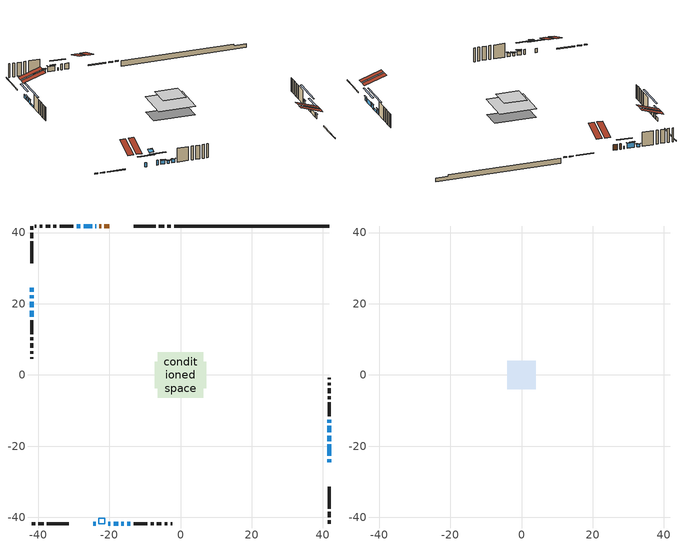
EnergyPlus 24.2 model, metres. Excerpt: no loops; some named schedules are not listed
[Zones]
conditioned space
 floor adiabatic (AdiabaticFloorConstruction): -6.42,-6.42 -6.42,6.42 6.42,6.42 6.42,-6.42 z3.2
 floor foundation (Slab1 construction): -7.22,-3.68 -7.22,3.68 7.22,3.68 7.22,-3.68 z-1.07
 wall outside (RimJoist1 construction): -2.68,41.84 -3.68,41.84 / -41.84,-41.84 -40.83,-41.84 / -41.84,41.84 -41.84,40.83 / 41.84,-41.84 41.84,-40.83 z0.76:1.06
 wall outside (RimJoist2 construction): -4.61,41.84 -6.07,41.84 / -39.9,-41.84 -38.44,-41.84 / -41.84,39.9 -41.84,38.44 / 41.84,-39.9 41.84,-38.44 z0.76:1.06
 wall outside (RimJoist3 construction): -7,41.84 -13.19,41.84 / -37.52,-41.84 -31.33,-41.84 / -41.84,37.52 -41.84,31.33 / 41.84,-37.52 41.84,-31.33 z0.76:1.06
 wall outside (AdiabaticWallConstruction 1): -20.04,41.84 -21.37,41.84 / -22.29,41.84 -22.75,41.84 z0.76:2.79
 wall outside (AdiabaticWallConstruction): -24.48,-41.84 -23.84,-41.84 z0.76:2.18; 41.84,-24.48 41.84,-23.61 / -41.84,24.48 -41.84,23.31 z0.76:2.03; 41.84,-22.69 41.84,-19.51 / 41.84,-18.58 41.84,-17.01 / -41.84,20.59 -41.84,19.01 / -18.8,-41.84 -17.53,-41.84 z0.76:2.16; -41.84,22.38 -41.84,21.51 / 41.84,-13.37 41.84,-12.51 z0.76:2.29; -20.32,-41.84 -19.73,-41.84 z0.76:2.41; 41.84,-16.08 41.84,-14.3 / -41.84,18.09 -41.84,16.3 z0.76:1.4; -23.68,41.84 -23.88,41.84 z0.76:1.7; -16.61,-41.84 -15.92,-41.84 z0.76:1.65; -14.99,-41.84 -14.07,-41.84 z0.76:1.96; -24.81,41.84 -27.23,41.84 z0.76:2.56; -28.15,41.84 -29.17,41.84 z0.76:1.68
 wall outside (Wall1 construction): -30.1,41.84 -33.98,41.84 / -13.15,-41.84 -9.27,-41.84 / -41.84,15.38 -41.84,11.5 / 41.84,-11.58 41.84,-7.7 z0.76:5.64
 wall outside (Wall2 construction): -34.9,41.84 -35.67,41.84 / -8.34,-41.84 -7.58,-41.84 / -41.84,10.57 -41.84,9.81 / 41.84,-6.77 41.84,-6.01 z0.76:5.64
 wall outside (Wall3 construction): -36.6,41.84 -37.89,41.84 / -6.65,-41.84 -5.35,-41.84 / -41.84,8.88 -41.84,7.58 / 41.84,-5.08 41.84,-3.79 z0.76:5.64
 wall outside (Wall4 construction): -38.82,41.84 -39.53,41.84 / -4.42,-41.84 -3.71,-41.84 / -41.84,6.65 -41.84,5.95 / 41.84,-2.86 41.84,-2.15 z0.76:5.64
 wall outside (Wall5 construction): -40.46,41.84 -40.91,41.84 / -2.79,-41.84 -2.33,-41.84 / -41.84,5.02 -41.84,4.57 / 41.84,-1.22 41.84,-0.77 z0.76:5.64
 wall foundation (FoundationWall1 construction): -1.75,41.84,-1.07 -1.75,41.84,0.76 37.48,41.84,0.76 37.48,41.84,0.24 41.84,41.84,0.24 41.84,41.84,-1.07
 window (WindowConstruction 12): -24.48,-41.84 -23.84,-41.84 z0.76:2.18
 window (WindowConstruction 6): 41.84,-24.48 41.84,-23.62 z0.76:2.03
 window (WindowConstruction 7): 41.84,-22.69 41.84,-19.51 z0.76:2.16
 window (WindowConstruction 8): -41.84,24.48 -41.84,23.31 z0.76:2.03
 window (WindowConstruction 9): -41.84,22.38 -41.84,21.52 z0.76:2.28
 window (WindowConstruction 10): 41.84,-18.58 41.84,-17.01 z0.76:2.16
 window (WindowConstruction 11): -41.84,20.59 -41.84,19.01 z0.76:2.16
 window (WindowConstruction 13): -20.32,-41.84 -19.73,-41.84 z0.76:2.41
 window (WindowConstruction 15): 41.84,-16.08 41.84,-14.3 z0.76:1.39
 window (WindowConstruction 16): -41.84,18.08 -41.84,16.31 z0.76:1.39
 window (WindowConstruction 14): -23.68,41.84 -23.88,41.84 z0.76:1.7
 window (WindowConstruction): -18.8,-41.84 -17.53,-41.84 z0.76:2.16
 window (WindowConstruction 1): -16.6,-41.84 -15.92,-41.84 z0.76:1.65
 window (WindowConstruction 2): -14.99,-41.84 -14.07,-41.84 z0.76:1.95
 window (WindowConstruction 3): -24.81,41.84 -27.23,41.84 z0.76:2.56
 window (WindowConstruction 4): -28.15,41.84 -29.17,41.84 z0.76:1.67
 window (WindowConstruction 5): 41.84,-13.37 41.84,-12.51 z0.76:2.28
 door (Door): -20.04,41.84 -21.36,41.84 z0.76:2.79
 door (Door 1): -22.29,41.84 -22.75,41.84 z0.76:2.79
 ceiling adiabatic (AdiabaticFloorConstruction): 6.42,-6.42 6.42,6.42 -6.42,6.42 -6.42,-6.42 z3.2
 roof outside (Roof2 construction): -19.11,41.84,5.64 -19.11,34.12,8.21 -17.07,34.12,8.21 -17.07,41.84,5.64; -25.41,-41.84,5.64 -25.41,-34.12,8.21 -27.44,-34.12,8.21 -27.44,-41.84,5.64; -41.84,25.41,5.64 -34.12,25.41,8.21 -34.12,27.44,8.21 -41.84,27.44,5.64; 41.84,-25.41,5.64 34.12,-25.41,8.21 34.12,-27.44,8.21 41.84,-27.44,5.64
 roof outside (AdiabaticRoofConstruction): -21.25,-41.84,5.64 -21.25,-40.26,6.16 -22.92,-40.26,6.16 -22.92,-41.84,5.64
 skylight (SkylightConstruction): -21.25,-41.84,5.64 -21.25,-40.26,6.16 -22.92,-40.26,6.16 -22.92,-41.84,5.64
attic - vented
 floor to conditioned space (Floor1 construction Reversed): -3.96,-3.96 -3.96,3.96 3.96,3.96 3.96,-3.96 z5.64
 roof outside (Roof1 construction): -16.15,41.84,5.64 -16.15,34.13,8.21 -14.11,34.13,8.21 -14.11,41.84,5.64; -28.37,-41.84,5.64 -28.37,-34.13,8.21 -30.4,-34.13,8.21 -30.4,-41.84,5.64; -41.84,28.37,5.64 -34.13,28.37,8.21 -34.13,30.4,8.21 -41.84,30.4,5.64; 41.84,-28.37,5.64 34.13,-28.37,8.21 34.13,-30.4,8.21 41.84,-30.4,5.64
shading: -21.2,-41.84 -27.12,-41.84 -27.12,-42.25 -21.2,-42.25 z4.82; 41.84,-23.32 41.84,-24.78 42.14,-24.78 42.14,-23.32 z2.33; 41.84,-16.87 41.84,-25.33 42.25,-25.33 42.25,-16.87 z4.8; -41.84,20.67 -41.84,27.12 -42.25,27.12 -42.25,20.67 z4.67; -41.84,21.22 -41.84,22.68 -42.45,22.68 -42.45,21.22 z2.58; 41.84,-16.71 41.84,-18.88 42.14,-18.88 42.14,-16.71 z2.45; -41.84,18.71 -41.84,20.89 -42.14,20.89 -42.14,18.71 z2.45; -17.09,-41.84 -22.96,-41.84 -22.96,-42.25 -17.09,-42.25 z5.05; 41.84,-9.22 41.84,-21.16 42.25,-21.16 42.25,-9.22 z6.47; -41.84,11.22 -41.84,23.17 -42.25,23.17 -42.25,11.22 z6.47; -26.52,41.84 -21.04,41.84 -21.04,42.25 -26.52,42.25 z4.34; -17.23,-41.84 -19.1,-41.84 -19.1,-42.45 -17.23,-42.45 z2.45; -15.62,-41.84 -16.9,-41.84 -16.9,-42.14 -15.62,-42.14 z1.95; -13.78,-41.84 -15.29,-41.84 -15.29,-42.14 -13.78,-42.14 z2.25; -27.52,41.84 -24.51,41.84 -24.51,42.14 -27.52,42.14 z2.86; -29.47,41.84 -27.86,41.84 -27.86,42.14 -29.47,42.14 z1.97; 41.84,-12.21 41.84,-13.67 42.14,-13.67 42.14,-12.21 z2.58
[Building]
Building 1: Terrain=Suburbs
[Site:Location]
Erieau AUT_ON: Latitude {deg}=42.25; Longitude {deg}=-81.9; Time Zone {hr}=-5; Elevation {m}=178; Keep Site Location Information=Yes
[Site:GroundTemperature:Shallow]
5.2292, 3.30147, 3.1471, 4.0619, 7.73432, 11.3896, 14.5586, 16.5661, 16.7366, 15.1039, 12.0157, 8.47254
[Site:WaterMainsTemperature]
Calculation Method=Schedule; Temperature Schedule=mains temperature schedule
[Material] Roughness=Rough; Thermal Absorptance=0.9
Name | Thickness {m} | Conductivity {W/m-K} | Density {kg/m3} | Specific Heat {J/kg-K} | Solar Absorptance | Visible Absorptance
asphalt or fiberglass shingles | 0.00635 | 0.162714 | 1121.4 | 1465.45 | 0.4 | 0.4
asphalt or fiberglass shingles 1 | 0.00635 | 0.162714 | 1121.4 | 1465.45 | 0.7 | 0.7
ceiling loosefill ins | 0.169333 | 0.0480833 | 16.02 | 1046.75 | 0.7 | 0.7
ceiling stud and cavity | 0.1397 | 0.169886 | 65.682 | 1177.47 | 0.7 | 0.7
concrete 4.0 in. | 0.1016 | 1.803125 | 2242.8 | 837.4 | 0.7 | 0.7
concrete 8.0 in. | 0.2032 | 1.803125 | 2242.8 | 837.4 | 0.7 | 0.7
door material | 0.04445 | 0.188738 | 512.64 | 1214.23 | 0.7 | 0.7
door material 1 | 0.04445 | 0.053851 | 512.64 | 1214.23 | 0.7 | 0.7
exterior vertical ins | 0.00220054 | 0.029427 | 32.04 | 1214.23 | 0.7 | 0.7
floor covering | 0.0127 | 0.0433444 | 54.468 | 1339.84 | 0.6 | 0.6
floor rigid ins; roof rigid ins 1; wall rigid ins | 0.512978 | 0.029427 | 32.04 | 1214.23 | 0.7 | 0.7
floor stud and cavity | 0.1397 | 1.75129 | 37.0049 | 1207.88 | 0.7 | 0.7
furniture material conditioned space 1 | 0.1524 | 0.115458 | 640.8 | 1214.23 | 0.6 | 0.6
gypsum board | 0.0127 | 0.160291 | 801 | 837.4 | 0.6 | 0.6
gypsum board 1 | 0.0127 | 0.160291 | 801 | 837.4 | 0.7 | 0.7
osb sheathing 0.5 in. | 0.0127 | 0.115458 | 512.64 | 1214.23 | 0.7 | 0.7
osb sheathing 0.75 in. | 0.01905 | 0.115458 | 512.64 | 1214.23 | 0.7 | 0.7
osb sheathing 2.0 in. | 0.0508 | 0.115458 | 512.64 | 1214.23 | 0.7 | 0.7
rim joist rigid ins; roof rigid ins | 0.051816 | 0.029427 | 32.04 | 1214.23 | 0.7 | 0.7
rim joist stud and cavity | 0.0508 | 0.031858 | 125.044 | 1163.47 | 0.6 | 0.6
rim joist stud and cavity 1 | 0.0508 | 0.0501234 | 125.044 | 1163.47 | 0.6 | 0.6
rim joist stud and cavity 2 | 0.0508 | 0.275866 | 125.044 | 1163.47 | 0.6 | 0.6
roof stud and cavity | 0.2032 | 0.213394 | 78.34581 | 1123.46 | 0.7 | 0.7
roof stud and cavity 1 | 0.18415 | 1.78685 | 37.0049 | 1207.88 | 0.6 | 0.6
wall stud and cavity | 0.1397 | 0.0930111 | 139.0536 | 1170.24 | 0.7 | 0.7
wall stud and cavity 1 | 0.1397 | 0.134018 | 139.0536 | 1170.24 | 0.7 | 0.7
wall stud and cavity 2 | 0.1397 | 0.127554 | 139.0536 | 1170.24 | 0.7 | 0.7
wall stud and cavity 3 | 0.1397 | 0.127146 | 139.0536 | 1170.24 | 0.7 | 0.7
wall stud and cavity 4 | 0.1397 | 0.14244 | 139.0536 | 1170.24 | 0.7 | 0.7
wall stud and cavity 5 | 0.0889 | 0.380278 | 52.3479 | 1209.89 | 0.7 | 0.7
wall stud and cavity 6 | 0.0889 | 0.391764 | 83.0341 | 1211.67 | 0.7 | 0.7
wood siding | 0.0254 | 0.102417 | 544.68 | 1172.36 | 0.4 | 0.4
wood siding 1; wood siding 2; wood siding 3 | 0.0254 | 0.102417 | 544.68 | 1172.36 | 0.7 | 0.7
[WindowMaterial:SimpleGlazingSystem]
Name | U-Factor {W/m2-K} | Solar Heat Gain Coefficient
SkylightMaterial | 3.04679 | 0.6494
WindowMaterial | 5.31574 | 0.66
WindowMaterial 1 | 4.7258 | 0.53
WindowMaterial 10 | 5.51504 | 0.71
WindowMaterial 11 | 2.52614 | 0.59
WindowMaterial 12 | 4.28632 | 0.49
WindowMaterial 13 | 4.67924 | 0.52
WindowMaterial 2 | 5.08124 | 0.61
WindowMaterial 3 | 5.80689 | 0.75
WindowMaterial 4 | 5.240794 | 0.64
WindowMaterial 5 | 5.18629 | 0.63
WindowMaterial 6 | 5.08862 | 0.61
WindowMaterial 7 | 2.30924 | 0.6
WindowMaterial 8 | 5.01992 | 0.59
WindowMaterial 9 | 2.38362 | 0.5
[Construction]
AdiabaticFloorConstruction: floor stud and cavity, floor rigid ins, osb sheathing 0.75 in., floor covering
AdiabaticRoofConstruction: asphalt or fiberglass shingles 1, roof rigid ins 1, osb sheathing 0.75 in., roof stud and cavity 1
AdiabaticWallConstruction: wood siding 2, wall rigid ins, wall stud and cavity 5, gypsum board
AdiabaticWallConstruction 1: wood siding 3, wall rigid ins, wall stud and cavity 5, gypsum board
Door: door material
Door 1: door material 1
Floor1 construction Reversed: gypsum board, ceiling stud and cavity, ceiling loosefill ins
FoundationWall1 construction: concrete 8.0 in., gypsum board 1
furniture construction conditioned space 1: furniture material conditioned space 1
PartitionWallConstruction: gypsum board, wall stud and cavity 6, gypsum board
RimJoist1 construction: wood siding 1, osb sheathing 2.0 in., rim joist stud and cavity
RimJoist2 construction: wood siding 1, osb sheathing 2.0 in., rim joist stud and cavity 1
RimJoist3 construction: wood siding 1, rim joist rigid ins, osb sheathing 2.0 in., rim joist stud and cavity 2
Roof1 construction: asphalt or fiberglass shingles
Roof2 construction: asphalt or fiberglass shingles, roof rigid ins, osb sheathing 0.75 in., roof stud and cavity, gypsum board
SkylightConstruction: SkylightMaterial
Slab1 construction: concrete 4.0 in.
Wall1 construction: wood siding, osb sheathing 0.5 in., wall stud and cavity, gypsum board
Wall2 construction: wood siding, osb sheathing 0.5 in., wall stud and cavity 1, gypsum board
Wall3 construction: wood siding, osb sheathing 0.5 in., wall stud and cavity 2, gypsum board
Wall4 construction: wood siding, osb sheathing 0.5 in., wall stud and cavity 3, gypsum board
Wall5 construction: wood siding, osb sheathing 0.5 in., wall stud and cavity 4, gypsum board
WindowConstruction: WindowMaterial
WindowConstruction 1: WindowMaterial 1
WindowConstruction 10; WindowConstruction 11: WindowMaterial 9
WindowConstruction 12: WindowMaterial 10
WindowConstruction 13: WindowMaterial 11
WindowConstruction 14: WindowMaterial 12
WindowConstruction 15; WindowConstruction 16: WindowMaterial 13
WindowConstruction 2: WindowMaterial 2
WindowConstruction 3: WindowMaterial 3
WindowConstruction 4: WindowMaterial 4
WindowConstruction 5; WindowConstruction 9: WindowMaterial 5
WindowConstruction 6: WindowMaterial 6
WindowConstruction 7: WindowMaterial 7
WindowConstruction 8: WindowMaterial 8
[Zone] Multiplier=1; Part of Total Floor Area=Yes
Name | Volume {m3}
attic - vented | 26.1167
conditioned space | 622.9
[Space]
Name | Zone | Volume {m3}
attic - vented 1 | attic - vented | 26.1167
conditioned space 1 | conditioned space | 622.9
[ZoneInfiltration:EffectiveLeakageArea]
infil attic - vented 1: Zone or Space=attic - vented 1; Schedule=Always On Discrete; Effective Air Leakage Area {cm2}=3005.76; Stack Coefficient=0.000178657; Wind Coefficient=9.03088e-06
[ZoneMixing]
whole house fan mix: Zone or Space=attic - vented; Schedule=Always On Continuous; Design Flow Rate Calculation Method=Flow/Zone; Design Flow Rate {m3/s}=0; Source Zone or Space=conditioned space
[SurfaceProperty:ExposedFoundationPerimeter]
Slab1: Exposed Perimeter Calculation Method=TotalExposedPerimeter; Total Exposed Perimeter {m}=43.586
[InternalMass] Zone or ZoneList=conditioned space; Space or SpaceList=conditioned space 1
Name | Construction | Surface Area {m2}
furniture mass conditioned space 1 | furniture construction conditioned space 1 | 108.4
partition wall mass | PartitionWallConstruction | 271
[Lights]
interior lighting: Zone or ZoneList or Space or SpaceList=conditioned space 1; Schedule=interior lighting schedule; Design Level Calculation Method=LightingLevel; Lighting Level {W}=343.2; Return Air Fraction=0; Fraction Radiant=0.6; Fraction Visible=0.2; Fraction Replaceable=1
[People]
occupants: Zone or ZoneList or Space or SpaceList=conditioned space 1; Number of People Schedule=occupants schedule; Number of People Calculation Method=People; Number of People=3; Fraction Radiant=0.314171; Sensible Heat Fraction=0.56303; Activity Level Schedule=occupants activity schedule; Carbon Dioxide Generation Rate {m3/s-W}=0; Enable ASHRAE 55 Comfort Warnings=No; Mean Radiant Temperature Calculation Type=EnclosureAveraged
[ElectricEquipment] Zone or ZoneList or Space or SpaceList=conditioned space 1; Design Level Calculation Method=EquipmentLevel
Name | Schedule | Design Level {W} | Fraction Latent | Fraction Radiant | Fraction Lost
clothes dryer | clothes dryer schedule | 140.772 | 0.015 | 0.081 | 0.85
clothes washer | clothes washer schedule | 32.1985 | 0.03 | 0.162 | 0.7
cooking range | cooking range schedule | 215.147 | 0.08 | 0.432 | 0.2
dishwasher | dishwasher schedule | 66.8632 | 0.3 | 0.18 | 0.4
fridge | fridge schedule | 72.9452 | 0 | 0.6 | 0
mech vent bath fan 0 | mech vent bath fan 0 schedule | 50.2 | 0 | 0 | 1
mech vent house fan | mech vent house fan schedule | 0 | 0 | 0 | 1
mech vent house fan cfis | mech vent house fan cfis schedule | 0 | 0 | 0 | 0
misc plug loads | misc plug loads schedule | 494.7 | 0.045 | 0.513 | 0.1
whole house fan | Always On Discrete | 0 | 0 | 0 | 1
[OtherEquipment] Zone or ZoneList or Space or SpaceList=conditioned space 1; Design Level Calculation Method=EquipmentLevel
Name | Fuel Type | Schedule | Design Level {W} | Fraction Latent | Fraction Radiant | Fraction Lost
clothes dryer 1 | Electricity | clothes dryer schedule | 0 | 0.015 | 0.081 | 0.85
cooking range 1 | Electricity | cooking range schedule | 0 | 0.08 | 0.432 | 0.2
general water use latent | None | general water use schedule | 62.594 | 1 | 0 | 0
general water use sensible | None | general water use schedule | -61.6891 | 0 | 0.6 | 0
mech vent house fan latent load | None | Always On Discrete | 0 | 1 | 0 | 0
mech vent house fan sensible load | None | Always On Discrete | 0 | 0 | 0 | 0
water heater energy adjustment1 | NaturalGas | Always On Discrete | 0.01 | 0 | 0 | 1
[ZoneInfiltration:DesignFlowRate] Zone or ZoneList or Space or SpaceList=conditioned space 1; Schedule=Always On Discrete; Design Flow Rate Calculation Method=Flow/Zone; Design Flow Rate {m3/s}=0
infil flow; natural vent flow; whole house fan flow
[Foundation:Kiva]
Foundation Kiva 1: Initial Indoor Air Temperature {C}=18; Wall Height Above Grade {m}=0.759988; Wall Depth Below Slab {m}=0.2032; Custom Block Material Name 1=exterior vertical ins; Custom Block Depth 1 {m}=1.82999; Custom Block X Position 1 {m}=0.2159; Custom Block Z Position 1 {m}=0
[Foundation:Kiva:Settings]
Soil Conductivity {W/m-K}=0.849921; Soil Density {kg/m3}=1842.3; Soil Specific Heat {J/kg-K}=418.7; Ground Solar Absorptivity=0.9; Ground Thermal Absorptivity=0.9; Ground Surface Roughness {m}=0.03; Far-Field Width {m}=40; Deep-Ground Boundary Condition=ZeroFlux; Deep-Ground Depth {m}=40; Minimum Cell Dimension {m}=0.2; Maximum Cell Growth Coefficient=3; Simulation Timestep=Timestep
[Exterior:Lights]
exterior lighting: Schedule=exterior lighting schedule; Design Level {W}=75.6
[Schedule:Constant]
Name | Hourly Value
Always On Continuous; mech vent house fan schedule; mech vent house fan cfis schedule; Always On Discrete | 1
occupants activity schedule | 117.228
fridge schedule | 0
[Schedule:Week:Daily]
interior lighting schedule Week Rule - Jan1-Jan27: interior lighting schedule day, interior lighting schedule day, interior lighting schedule day, interior lighting schedule day, interior lighting schedule day, interior lighting schedule day, interior lighting schedule day, interior lighting schedule default day, interior lighting schedule default day, interior lighting schedule default day, interior lighting schedule default day, interior lighting schedule default day
interior lighting schedule Week Rule - Jan28-Feb3: interior lighting schedule day, interior lighting schedule day, interior lighting schedule day, interior lighting schedule day, interior lighting schedule day 1, interior lighting schedule day 1, interior lighting schedule day 1, interior lighting schedule default day, interior lighting schedule default day, interior lighting schedule default day, interior lighting schedule default day, interior lighting schedule default day
interior lighting schedule Week Rule - Feb4-Feb24: interior lighting schedule day 1, interior lighting schedule day 1, interior lighting schedule day 1, interior lighting schedule day 1, interior lighting schedule day 1, interior lighting schedule day 1, interior lighting schedule day 1, interior lighting schedule default day, interior lighting schedule default day, interior lighting schedule default day, interior lighting schedule default day, interior lighting schedule default day
interior lighting schedule Week Rule - Feb25-Mar3: interior lighting schedule day 1, interior lighting schedule day 1, interior lighting schedule day 1, interior lighting schedule day 1, interior lighting schedule day 2, interior lighting schedule day 2, interior lighting schedule day 2, interior lighting schedule default day, interior lighting schedule default day, interior lighting schedule default day, interior lighting schedule default day, interior lighting schedule default day
interior lighting schedule Week Rule - Mar4-Mar31: interior lighting schedule day 2, interior lighting schedule day 2, interior lighting schedule day 2, interior lighting schedule day 2, interior lighting schedule day 2, interior lighting schedule day 2, interior lighting schedule day 2, interior lighting schedule default day, interior lighting schedule default day, interior lighting schedule default day, interior lighting schedule default day, interior lighting schedule default day
interior lighting schedule Week Rule - Apr1-Apr28: interior lighting schedule day 3, interior lighting schedule day 3, interior lighting schedule day 3, interior lighting schedule day 3, interior lighting schedule day 3, interior lighting schedule day 3, interior lighting schedule day 3, interior lighting schedule default day, interior lighting schedule default day, interior lighting schedule default day, interior lighting schedule default day, interior lighting schedule default day
interior lighting schedule Week Rule - Apr29-May5: interior lighting schedule day 3, interior lighting schedule day 3, interior lighting schedule day 4, interior lighting schedule day 4, interior lighting schedule day 4, interior lighting schedule day 4, interior lighting schedule day 4, interior lighting schedule default day, interior lighting schedule default day, interior lighting schedule default day, interior lighting schedule default day, interior lighting schedule default day
interior lighting schedule Week Rule - May6-May26: interior lighting schedule day 4, interior lighting schedule day 4, interior lighting schedule day 4, interior lighting schedule day 4, interior lighting schedule day 4, interior lighting schedule day 4, interior lighting schedule day 4, interior lighting schedule default day, interior lighting schedule default day, interior lighting schedule default day, interior lighting schedule default day, interior lighting schedule default day
interior lighting schedule Week Rule - May27-Jun2: interior lighting schedule day 4, interior lighting schedule day 4, interior lighting schedule day 4, interior lighting schedule day 4, interior lighting schedule day 4, interior lighting schedule day 5, interior lighting schedule day 5, interior lighting schedule default day, interior lighting schedule default day, interior lighting schedule default day, interior lighting schedule default day, interior lighting schedule default day
interior lighting schedule Week Rule - Jun3-Jun30: interior lighting schedule day 5, interior lighting schedule day 5, interior lighting schedule day 5, interior lighting schedule day 5, interior lighting schedule day 5, interior lighting schedule day 5, interior lighting schedule day 5, interior lighting schedule default day, interior lighting schedule default day, interior lighting schedule default day, interior lighting schedule default day, interior lighting schedule default day
interior lighting schedule Week Rule - Jul1-Jul28: interior lighting schedule day 6, interior lighting schedule day 6, interior lighting schedule day 6, interior lighting schedule day 6, interior lighting schedule day 6, interior lighting schedule day 6, interior lighting schedule day 6, interior lighting schedule default day, interior lighting schedule default day, interior lighting schedule default day, interior lighting schedule default day, interior lighting schedule default day
interior lighting schedule Week Rule - Jul29-Aug4: interior lighting schedule day 6, interior lighting schedule day 6, interior lighting schedule day 6, interior lighting schedule day 7, interior lighting schedule day 7, interior lighting schedule day 7, interior lighting schedule day 7, interior lighting schedule default day, interior lighting schedule default day, interior lighting schedule default day, interior lighting schedule default day, interior lighting schedule default day
interior lighting schedule Week Rule - Aug5-Aug25: interior lighting schedule day 7, interior lighting schedule day 7, interior lighting schedule day 7, interior lighting schedule day 7, interior lighting schedule day 7, interior lighting schedule day 7, interior lighting schedule day 7, interior lighting schedule default day, interior lighting schedule default day, interior lighting schedule default day, interior lighting schedule default day, interior lighting schedule default day
interior lighting schedule Week Rule - Aug26-Sep1: interior lighting schedule day 7, interior lighting schedule day 7, interior lighting schedule day 7, interior lighting schedule day 7, interior lighting schedule day 7, interior lighting schedule day 7, interior lighting schedule day 8, interior lighting schedule default day, interior lighting schedule default day, interior lighting schedule default day, interior lighting schedule default day, interior lighting schedule default day
interior lighting schedule Week Rule - Sep2-Sep29: interior lighting schedule day 8, interior lighting schedule day 8, interior lighting schedule day 8, interior lighting schedule day 8, interior lighting schedule day 8, interior lighting schedule day 8, interior lighting schedule day 8, interior lighting schedule default day, interior lighting schedule default day, interior lighting schedule default day, interior lighting schedule default day, interior lighting schedule default day
interior lighting schedule Week Rule - Sep30-Oct6: interior lighting schedule day 8, interior lighting schedule day 9, interior lighting schedule day 9, interior lighting schedule day 9, interior lighting schedule day 9, interior lighting schedule day 9, interior lighting schedule day 9, interior lighting schedule default day, interior lighting schedule default day, interior lighting schedule default day, interior lighting schedule default day, interior lighting schedule default day
interior lighting schedule Week Rule - Oct7-Oct27: interior lighting schedule day 9, interior lighting schedule day 9, interior lighting schedule day 9, interior lighting schedule day 9, interior lighting schedule day 9, interior lighting schedule day 9, interior lighting schedule day 9, interior lighting schedule default day, interior lighting schedule default day, interior lighting schedule default day, interior lighting schedule default day, interior lighting schedule default day
interior lighting schedule Week Rule - Oct28-Nov3: interior lighting schedule day 9, interior lighting schedule day 9, interior lighting schedule day 9, interior lighting schedule day 9, interior lighting schedule day 10, interior lighting schedule day 10, interior lighting schedule day 10, interior lighting schedule default day, interior lighting schedule default day, interior lighting schedule default day, interior lighting schedule default day, interior lighting schedule default day
interior lighting schedule Week Rule - Nov4-Nov24: interior lighting schedule day 10, interior lighting schedule day 10, interior lighting schedule day 10, interior lighting schedule day 10, interior lighting schedule day 10, interior lighting schedule day 10, interior lighting schedule day 10, interior lighting schedule default day, interior lighting schedule default day, interior lighting schedule default day, interior lighting schedule default day, interior lighting schedule default day
interior lighting schedule Week Rule - Nov25-Dec1: interior lighting schedule day 10, interior lighting schedule day 10, interior lighting schedule day 10, interior lighting schedule day 10, interior lighting schedule day 10, interior lighting schedule day 10, interior lighting schedule day 11, interior lighting schedule default day, interior lighting schedule default day, interior lighting schedule default day, interior lighting schedule default day, interior lighting schedule default day
interior lighting schedule Week Rule - Dec2-Dec31: interior lighting schedule day 11, interior lighting schedule day 11, interior lighting schedule day 11, interior lighting schedule day 11, interior lighting schedule day 11, interior lighting schedule day 11, interior lighting schedule day 11, interior lighting schedule default day, interior lighting schedule default day, interior lighting schedule default day, interior lighting schedule default day, interior lighting schedule default day
occupants schedule Week Rule - Jan1-Dec31: occupants schedule day, occupants schedule day, occupants schedule day, occupants schedule day, occupants schedule day, occupants schedule day, occupants schedule day, occupants schedule default day, occupants schedule default day, occupants schedule default day, occupants schedule default day, occupants schedule default day
clothes dryer schedule Week Rule - Jan1-Dec31: clothes dryer schedule day, clothes dryer schedule day, clothes dryer schedule day, clothes dryer schedule day, clothes dryer schedule day, clothes dryer schedule day, clothes dryer schedule day, clothes dryer schedule default day, clothes dryer schedule default day, clothes dryer schedule default day, clothes dryer schedule default day, clothes dryer schedule default day
clothes washer schedule Week Rule - Jan1-Dec31: clothes washer schedule day, clothes washer schedule day, clothes washer schedule day, clothes washer schedule day, clothes washer schedule day, clothes washer schedule day, clothes washer schedule day, clothes washer schedule default day, clothes washer schedule default day, clothes washer schedule default day, clothes washer schedule default day, clothes washer schedule default day
cooking range schedule Week Rule - Jan1-Dec31: cooking range schedule day, cooking range schedule day, cooking range schedule day, cooking range schedule day, cooking range schedule day, cooking range schedule day, cooking range schedule day, cooking range schedule default day, cooking range schedule default day, cooking range schedule default day, cooking range schedule default day, cooking range schedule default day
dishwasher schedule Week Rule - Jan1-Dec31: dishwasher schedule day, dishwasher schedule day, dishwasher schedule day, dishwasher schedule day, dishwasher schedule day, dishwasher schedule day, dishwasher schedule day, dishwasher schedule default day, dishwasher schedule default day, dishwasher schedule default day, dishwasher schedule default day, dishwasher schedule default day
mech vent bath fan 0 schedule Week Rule - Jan1-Dec31: mech vent bath fan 0 schedule day, mech vent bath fan 0 schedule day, mech vent bath fan 0 schedule day, mech vent bath fan 0 schedule day, mech vent bath fan 0 schedule day, mech vent bath fan 0 schedule day, mech vent bath fan 0 schedule day, mech vent bath fan 0 schedule default day, mech vent bath fan 0 schedule default day, mech vent bath fan 0 schedule default day, mech vent bath fan 0 schedule default day, mech vent bath fan 0 schedule default day
misc plug loads schedule Week Rule - Jan1-Dec31: misc plug loads schedule day, misc plug loads schedule day, misc plug loads schedule day, misc plug loads schedule day, misc plug loads schedule day, misc plug loads schedule day, misc plug loads schedule day, misc plug loads schedule default day, misc plug loads schedule default day, misc plug loads schedule default day, misc plug loads schedule default day, misc plug loads schedule default day
general water use schedule Week Rule - Jan1-Dec31: general water use schedule day, general water use schedule day, general water use schedule day, general water use schedule day, general water use schedule day, general water use schedule day, general water use schedule day, general water use schedule default day, general water use schedule default day, general water use schedule default day, general water use schedule default day, general water use schedule default day
exterior lighting schedule Week Rule - Jan1-Jan27: exterior lighting schedule day, exterior lighting schedule day, exterior lighting schedule day, exterior lighting schedule day, exterior lighting schedule day, exterior lighting schedule day, exterior lighting schedule day, exterior lighting schedule default day, exterior lighting schedule default day, exterior lighting schedule default day, exterior lighting schedule default day, exterior lighting schedule default day
exterior lighting schedule Week Rule - Jan28-Feb3: exterior lighting schedule day, exterior lighting schedule day, exterior lighting schedule day, exterior lighting schedule day, exterior lighting schedule day 1, exterior lighting schedule day 1, exterior lighting schedule day 1, exterior lighting schedule default day, exterior lighting schedule default day, exterior lighting schedule default day, exterior lighting schedule default day, exterior lighting schedule default day
exterior lighting schedule Week Rule - Feb4-Feb24: exterior lighting schedule day 1, exterior lighting schedule day 1, exterior lighting schedule day 1, exterior lighting schedule day 1, exterior lighting schedule day 1, exterior lighting schedule day 1, exterior lighting schedule day 1, exterior lighting schedule default day, exterior lighting schedule default day, exterior lighting schedule default day, exterior lighting schedule default day, exterior lighting schedule default day
exterior lighting schedule Week Rule - Feb25-Mar3: exterior lighting schedule day 1, exterior lighting schedule day 1, exterior lighting schedule day 1, exterior lighting schedule day 1, exterior lighting schedule day 2, exterior lighting schedule day 2, exterior lighting schedule day 2, exterior lighting schedule default day, exterior lighting schedule default day, exterior lighting schedule default day, exterior lighting schedule default day, exterior lighting schedule default day
exterior lighting schedule Week Rule - Mar4-Mar31: exterior lighting schedule day 2, exterior lighting schedule day 2, exterior lighting schedule day 2, exterior lighting schedule day 2, exterior lighting schedule day 2, exterior lighting schedule day 2, exterior lighting schedule day 2, exterior lighting schedule default day, exterior lighting schedule default day, exterior lighting schedule default day, exterior lighting schedule default day, exterior lighting schedule default day
exterior lighting schedule Week Rule - Apr1-Apr28: exterior lighting schedule day 3, exterior lighting schedule day 3, exterior lighting schedule day 3, exterior lighting schedule day 3, exterior lighting schedule day 3, exterior lighting schedule day 3, exterior lighting schedule day 3, exterior lighting schedule default day, exterior lighting schedule default day, exterior lighting schedule default day, exterior lighting schedule default day, exterior lighting schedule default day
exterior lighting schedule Week Rule - Apr29-May5: exterior lighting schedule day 3, exterior lighting schedule day 3, exterior lighting schedule day 4, exterior lighting schedule day 4, exterior lighting schedule day 4, exterior lighting schedule day 4, exterior lighting schedule day 4, exterior lighting schedule default day, exterior lighting schedule default day, exterior lighting schedule default day, exterior lighting schedule default day, exterior lighting schedule default day
exterior lighting schedule Week Rule - May6-May26: exterior lighting schedule day 4, exterior lighting schedule day 4, exterior lighting schedule day 4, exterior lighting schedule day 4, exterior lighting schedule day 4, exterior lighting schedule day 4, exterior lighting schedule day 4, exterior lighting schedule default day, exterior lighting schedule default day, exterior lighting schedule default day, exterior lighting schedule default day, exterior lighting schedule default day
[Schedule:Year]
interior lighting schedule: interior lighting schedule Week Rule - Jan1-Jan27, 1, 1, 1, 27, interior lighting schedule Week Rule - Jan28-Feb3, 1, 28, 2, 3, interior lighting schedule Week Rule - Feb4-Feb24, 2, 4, 2, 24, interior lighting schedule Week Rule - Feb25-Mar3, 2, 25, 3, 3, interior lighting schedule Week Rule - Mar4-Mar31, 3, 4, 3, 31, interior lighting schedule Week Rule - Apr1-Apr28, 4, 1, 4, 28, interior lighting schedule Week Rule - Apr29-May5, 4, 29, 5, 5, interior lighting schedule Week Rule - May6-May26, 5, 6, 5, 26, interior lighting schedule Week Rule - May27-Jun2, 5, 27, 6, 2, interior lighting schedule Week Rule - Jun3-Jun30, 6, 3, 6, 30, interior lighting schedule Week Rule - Jul1-Jul28, 7, 1, 7, 28, interior lighting schedule Week Rule - Jul29-Aug4, 7, 29, 8, 4, interior lighting schedule Week Rule - Aug5-Aug25, 8, 5, 8, 25, interior lighting schedule Week Rule - Aug26-Sep1, 8, 26, 9, 1, interior lighting schedule Week Rule - Sep2-Sep29, 9, 2, 9, 29, interior lighting schedule Week Rule - Sep30-Oct6, 9, 30, 10, 6, interior lighting schedule Week Rule - Oct7-Oct27, 10, 7, 10, 27, interior lighting schedule Week Rule - Oct28-Nov3, 10, 28, 11, 3, interior lighting schedule Week Rule - Nov4-Nov24, 11, 4, 11, 24, interior lighting schedule Week Rule - Nov25-Dec1, 11, 25, 12, 1, interior lighting schedule Week Rule - Dec2-Dec31, 12, 2, 12, 31
occupants schedule: occupants schedule Week Rule - Jan1-Dec31, 1, 1, 12, 31
clothes dryer schedule: clothes dryer schedule Week Rule - Jan1-Dec31, 1, 1, 12, 31
clothes washer schedule: clothes washer schedule Week Rule - Jan1-Dec31, 1, 1, 12, 31
cooking range schedule: cooking range schedule Week Rule - Jan1-Dec31, 1, 1, 12, 31
dishwasher schedule: dishwasher schedule Week Rule - Jan1-Dec31, 1, 1, 12, 31
mech vent bath fan 0 schedule: mech vent bath fan 0 schedule Week Rule - Jan1-Dec31, 1, 1, 12, 31
misc plug loads schedule: misc plug loads schedule Week Rule - Jan1-Dec31, 1, 1, 12, 31
general water use schedule: general water use schedule Week Rule - Jan1-Dec31, 1, 1, 12, 31
exterior lighting schedule: exterior lighting schedule Week Rule - Jan1-Jan27, 1, 1, 1, 27, exterior lighting schedule Week Rule - Jan28-Feb3, 1, 28, 2, 3, exterior lighting schedule Week Rule - Feb4-Feb24, 2, 4, 2, 24, exterior lighting schedule Week Rule - Feb25-Mar3, 2, 25, 3, 3, exterior lighting schedule Week Rule - Mar4-Mar31, 3, 4, 3, 31, exterior lighting schedule Week Rule - Apr1-Apr28, 4, 1, 4, 28, exterior lighting schedule Week Rule - Apr29-May5, 4, 29, 5, 5, exterior lighting schedule Week Rule - May6-May26, 5, 6, 5, 26, exterior lighting schedule Week Rule - May27-Jun2, 5, 27, 6, 2, exterior lighting schedule Week Rule - Jun3-Jun30, 6, 3, 6, 30, exterior lighting schedule Week Rule - Jul1-Jul28, 7, 1, 7, 28, exterior lighting schedule Week Rule - Jul29-Aug4, 7, 29, 8, 4, exterior lighting schedule Week Rule - Aug5-Aug25, 8, 5, 8, 25, exterior lighting schedule Week Rule - Aug26-Sep1, 8, 26, 9, 1, exterior lighting schedule Week Rule - Sep2-Sep29, 9, 2, 9, 29, exterior lighting schedule Week Rule - Sep30-Oct6, 9, 30, 10, 6, exterior lighting schedule Week Rule - Oct7-Oct27, 10, 7, 10, 27, exterior lighting schedule Week Rule - Oct28-Nov3, 10, 28, 11, 3, exterior lighting schedule Week Rule - Nov4-Nov24, 11, 4, 11, 24, exterior lighting schedule Week Rule - Nov25-Dec1, 11, 25, 12, 1, exterior lighting schedule Week Rule - Dec2-Dec31, 12, 2, 12, 31
[Schedule:Compact]
mains temperature schedule: Through: 01/01, For: AllDays, Until: 24:00, 8.89333, Through: 01/02, For: AllDays, Until: 24:00, 8.82722, Through: 01/03, For: AllDays, Until: 24:00, 8.76167, Through: 01/04, For: AllDays, Until: 24:00, 8.69778, Through: 01/05, For: AllDays, Until: 24:00, 8.635, Through: 01/06, For: AllDays, Until: 24:00, 8.57333, Through: 01/07, For: AllDays, Until: 24:00, 8.51333, Through: 01/08, For: AllDays, Until: 24:00, 8.455, Through: 01/09, For: AllDays, Until: 24:00, 8.39778, Through: 01/10, For: AllDays, Until: 24:00, 8.34167, Through: 01/11, For: AllDays, Until: 24:00, 8.28722, Through: 01/12, For: AllDays, Until: 24:00, 8.23444, Through: 01/13, For: AllDays, Until: 24:00, 8.18278, Through: 01/14, For: AllDays, Until: 24:00, 8.13222, Through: 01/15, For: AllDays, Until: 24:00, 8.08389, Through: 01/16, For: AllDays, Until: 24:00, 8.03667, Through: 01/17, For: AllDays, Until: 24:00, 7.99111, Through: 01/18, For: AllDays, Until: 24:00, 7.94667, Through: 01/19, For: AllDays, Until: 24:00, 7.90389, Through: 01/20, For: AllDays, Until: 24:00, 7.86278, Through: 01/21, For: AllDays, Until: 24:00, 7.82333, Through: 01/22, For: AllDays, Until: 24:00, 7.78556, Through: 01/23, For: AllDays, Until: 24:00, 7.74889, Through: 01/24, For: AllDays, Until: 24:00, 7.71444, Through: 01/25, For: AllDays, Until: 24:00, 7.68111, Through: 01/26, For: AllDays, Until: 24:00, 7.64944, Through: 01/27, For: AllDays, Until: 24:00, 7.61944, Through: 01/28, For: AllDays, Until: 24:00, 7.59111, Through: 01/29, For: AllDays, Until: 24:00, 7.56444, Through: 01/30, For: AllDays, Until: 24:00, 7.53944, Through: 01/31, For: AllDays, Until: 24:00, 7.51611, Through: 02/01, For: AllDays, Until: 24:00, 7.49444, Through: 02/02, For: AllDays, Until: 24:00, 7.47389, Through: 02/03, For: AllDays, Until: 24:00, 7.45556, Through: 02/04, For: AllDays, Until: 24:00, 7.43889, Through: 02/05, For: AllDays, Until: 24:00, 7.42389, Through: 02/06, For: AllDays, Until: 24:00, 7.41056, Through: 02/07, For: AllDays, Until: 24:00, 7.39889, Through: 02/08, For: AllDays, Until: 24:00, 7.38833, Through: 02/09, For: AllDays, Until: 24:00, 7.38, Through: 02/10, For: AllDays, Until: 24:00, 7.37389, Through: 02/11, For: AllDays, Until: 24:00, 7.36889, Through: 02/12, For: AllDays, Until: 24:00, 7.36556, Through: 02/13, For: AllDays, Until: 24:00, 7.36389, Through: 02/14, For: AllDays, Until: 24:00, 7.36389, Through: 02/15, For: AllDays, Until: 24:00, 7.36611, Through: 02/16, For: AllDays, Until: 24:00, 7.36944, Through: 02/17, For: AllDays, Until: 24:00, 7.375, Through: 02/18, For: AllDays, Until: 24:00, 7.38167, Through: 02/19, For: AllDays, Until: 24:00, 7.39056, Through: 02/20, For: AllDays, Until: 24:00, 7.40056, Through: 02/21, For: AllDays, Until: 24:00, 7.41278, Through: 02/22, For: AllDays, Until: 24:00, 7.42667, Through: 02/23, For: AllDays, Until: 24:00, 7.44222, Through: 02/24, For: AllDays, Until: 24:00, 7.45889, Through: 02/25, For: AllDays, Until: 24:00, 7.47778, Through: 02/26, For: AllDays, Until: 24:00, 7.49833, Through: 02/27, For: AllDays, Until: 24:00, 7.52056, Through: 02/28, For: AllDays, Until: 24:00, 7.54444, Through: 03/01, For: AllDays, Until: 24:00, 7.56944, Through: 03/02, For: AllDays, Until: 24:00, 7.59667, Through: 03/03, For: AllDays, Until: 24:00, 7.62556, Through: 03/04, For: AllDays, Until: 24:00, 7.65556, Through: 03/05, For: AllDays, Until: 24:00, 7.68778, Through: 03/06, For: AllDays, Until: 24:00, 7.72111, Through: 03/07, For: AllDays, Until: 24:00, 7.75611, Through: 03/08, For: AllDays, Until: 24:00, 7.79278, Through: 03/09, For: AllDays, Until: 24:00, 7.83111, Through: 03/10, For: AllDays, Until: 24:00, 7.87111, Through: 03/11, For: AllDays, Until: 24:00, 7.91222, Through: 03/12, For: AllDays, Until: 24:00, 7.95556, Through: 03/13, For: AllDays, Until: 24:00, 8, Through: 03/14, For: AllDays, Until: 24:00, 8.04556, Through: 03/15, For: AllDays, Until: 24:00, 8.09333, Through: 03/16, For: AllDays, Until: 24:00, 8.14222, Through: 03/17, For: AllDays, Until: 24:00, 8.19278, Through: 03/18, For: AllDays, Until: 24:00, 8.24444, Through: 03/19, For: AllDays, Until: 24:00, 8.29778, Through: 03/20, For: AllDays, Until: 24:00, 8.35278, Through: 03/21, For: AllDays, Until: 24:00, 8.40889, Through: 03/22, For: AllDays, Until: 24:00, 8.46611, Through: 03/23, For: AllDays, Until: 24:00, 8.52556, Through: 03/24, For: AllDays, Until: 24:00, 8.58556, Through: 03/25, For: AllDays, Until: 24:00, 8.64722, Through: 03/26, For: AllDays, Until: 24:00, 8.71, Through: 03/27, For: AllDays, Until: 24:00, 8.77444, Through: 03/28, For: AllDays, Until: 24:00, 8.84, Through: 03/29, For: AllDays, Until: 24:00, 8.90667, Through: 03/30, For: AllDays, Until: 24:00, 8.975, Through: 03/31, For: AllDays, Until: 24:00, 9.04389, Through: 04/01, For: AllDays, Until: 24:00, 9.11444, Through: 04/02, For: AllDays, Until: 24:00, 9.18611, Through: 04/03, For: AllDays, Until: 24:00, 9.25889, Through: 04/04, For: AllDays, Until: 24:00, 9.33278, Through: 04/05, For: AllDays, Until: 24:00, 9.40833, Through: 04/06, For: AllDays, Until: 24:00, 9.48444, Through: 04/07, For: AllDays, Until: 24:00, 9.56167, Through: 04/08, For: AllDays, Until: 24:00, 9.64, Through: 04/09, For: AllDays, Until: 24:00, 9.71889, Through: 04/10, For: AllDays, Until: 24:00, 9.79944, Through: 04/11, For: AllDays, Until: 24:00, 9.88056, Through: 04/12, For: AllDays, Until: 24:00, 9.96333, Through: 04/13, For: AllDays, Until: 24:00, 10.0461, Through: 04/14, For: AllDays, Until: 24:00, 10.1306, Through: 04/15, For: AllDays, Until: 24:00, 10.2156, Through: 04/16, For: AllDays, Until: 24:00, 10.3011, Through: 04/17, For: AllDays, Until: 24:00, 10.3878, Through: 04/18, For: AllDays, Until: 24:00, 10.4756, Through: 04/19, For: AllDays, Until: 24:00, 10.5639, Through: 04/20, For: AllDays, Until: 24:00, 10.6528, Through: 04/21, For: AllDays, Until: 24:00, 10.7422, Through: 04/22, For: AllDays, Until: 24:00, 10.8328, Through: 04/23, For: AllDays, Until: 24:00, 10.9239, Through: 04/24, For: AllDays, Until: 24:00, 11.0156, Through: 04/25, For: AllDays, Until: 24:00, 11.1083, Through: 04/26, For: AllDays, Until: 24:00, 11.2011, Through: 04/27, For: AllDays, Until: 24:00, 11.295, Through: 04/28, For: AllDays, Until: 24:00, 11.3889, Through: 04/29, For: AllDays, Until: 24:00, 11.4833, Through: 04/30, For: AllDays, Until: 24:00, 11.5783, Through: 05/01, For: AllDays, Until: 24:00, 11.6739, Through: 05/02, For: AllDays, Until: 24:00, 11.77, Through: 05/03, For: AllDays, Until: 24:00, 11.8661, Through: 05/04, For: AllDays, Until: 24:00, 11.9633, Through: 05/05, For: AllDays, Until: 24:00, 12.06, Through: 05/06, For: AllDays, Until: 24:00, 12.1578, Through: 05/07, For: AllDays, Until: 24:00, 12.255, Through: 05/08, For: AllDays, Until: 24:00, 12.3533, Through: 05/09, For: AllDays, Until: 24:00, 12.4511, Through: 05/10, For: AllDays, Until: 24:00, 12.5494, Through: 05/11, For: AllDays, Until: 24:00, 12.6483, Through: 05/12, For: AllDays, Until: 24:00, 12.7467, Through: 05/13, For: AllDays, Until: 24:00, 12.8456, Through: 05/14, For: AllDays, Until: 24:00, 12.9444, Through: 05/15, For: AllDays, Until: 24:00, 13.0433, Through: 05/16, For: AllDays, Until: 24:00, 13.1422, Through: 05/17, For: AllDays, Until: 24:00, 13.2411, Through: 05/18, For: AllDays, Until: 24:00, 13.34, Through: 05/19, For: AllDays, Until: 24:00, 13.4383, Through: 05/20, For: AllDays, Until: 24:00, 13.5372, Through: 05/21, For: AllDays, Until: 24:00, 13.6356, Through: 05/22, For: AllDays, Until: 24:00, 13.7339, Through: 05/23, For: AllDays, Until: 24:00, 13.8322, Through: 05/24, For: AllDays, Until: 24:00, 13.9306, Through: 05/25, For: AllDays, Until: 24:00, 14.0283, Through: 05/26, For: AllDays, Until: 24:00, 14.1256, Through: 05/27, For: AllDays, Until: 24:00, 14.2228, Through: 05/28, For: AllDays, Until: 24:00, 14.3194, Through: 05/29, For: AllDays, Until: 24:00, 14.4161, Through: 05/30, For: AllDays, Until: 24:00, 14.5122, Through: 05/31, For: AllDays, Until: 24:00, 14.6078, Through: 06/01, For: AllDays, Until: 24:00, 14.7033, Through: 06/02, For: AllDays, Until: 24:00, 14.7978, Through: 06/03, For: AllDays, Until: 24:00, 14.8922, Through: 06/04, For: AllDays, Until: 24:00, 14.9861, Through: 06/05, For: AllDays, Until: 24:00, 15.0789, Through: 06/06, For: AllDays, Until: 24:00, 15.1717, Through: 06/07, For: AllDays, Until: 24:00, 15.2639, Through: 06/08, For: AllDays, Until: 24:00, 15.355, Through: 06/09, For: AllDays, Until: 24:00, 15.4456, Through: 06/10, For: AllDays, Until: 24:00, 15.5356, Through: 06/11, For: AllDays, Until: 24:00, 15.625, Through: 06/12, For: AllDays, Until: 24:00, 15.7139, Through: 06/13, For: AllDays, Until: 24:00, 15.8017, Through: 06/14, For: AllDays, Until: 24:00, 15.8883, Through: 06/15, For: AllDays, Until: 24:00, 15.9744, Through: 06/16, For: AllDays, Until: 24:00, 16.06, Through: 06/17, For: AllDays, Until: 24:00, 16.1444, Through: 06/18, For: AllDays, Until: 24:00, 16.2278, Through: 06/19, For: AllDays, Until: 24:00, 16.3106, Through: 06/20, For: AllDays, Until: 24:00, 16.3922, Through: 06/21, For: AllDays, Until: 24:00, 16.4728, Through: 06/22, For: AllDays, Until: 24:00, 16.5522, Through: 06/23, For: AllDays, Until: 24:00, 16.6311, Through: 06/24, For: AllDays, Until: 24:00, 16.7089, Through: 06/25, For: AllDays, Until: 24:00, 16.7856, Through: 06/26, For: AllDays, Until: 24:00, 16.8606, Through: 06/27, For: AllDays, Until: 24:00, 16.935, Through: 06/28, For: AllDays, Until: 24:00, 17.0083, Through: 06/29, For: AllDays, Until: 24:00, 17.0806, Through: 06/30, For: AllDays, Until: 24:00, 17.1511, Through: 07/01, For: AllDays, Until: 24:00, 17.2211, Through: 07/02, For: AllDays, Until: 24:00, 17.2894, Through: 07/03, For: AllDays, Until: 24:00, 17.3567, Through: 07/04, For: AllDays, Until: 24:00, 17.4228, Through: 07/05, For: AllDays, Until: 24:00, 17.4878, Through: 07/06, For: AllDays, Until: 24:00, 17.5511, Through: 07/07, For: AllDays, Until: 24:00, 17.6133, Through: 07/08, For: AllDays, Until: 24:00, 17.6739, Through: 07/09, For: AllDays, Until: 24:00, 17.7333, Through: 07/10, For: AllDays, Until: 24:00, 17.7911, Through: 07/11, For: AllDays, Until: 24:00, 17.8478, Through: 07/12, For: AllDays, Until: 24:00, 17.9033, Through: 07/13, For: AllDays, Until: 24:00, 17.9572, Through: 07/14, For: AllDays, Until: 24:00, 18.0094, Through: 07/15, For: AllDays, Until: 24:00, 18.0606, Through: 07/16, For: AllDays, Until: 24:00, 18.11, Through: 07/17, For: AllDays, Until: 24:00, 18.1578, Through: 07/18, For: AllDays, Until: 24:00, 18.2044, Through: 07/19, For: AllDays, Until: 24:00, 18.2494, Through: 07/20, For: AllDays, Until: 24:00, 18.2928, Through: 07/21, For: AllDays, Until: 24:00, 18.335, Through: 07/22, For: AllDays, Until: 24:00, 18.3756, Through: 07/23, For: AllDays, Until: 24:00, 18.4139, Through: 07/24, For: AllDays, Until: 24:00, 18.4517, Through: 07/25, For: AllDays, Until: 24:00, 18.4872, Through: 07/26, For: AllDays, Until: 24:00, 18.5211, Through: 07/27, For: AllDays, Until: 24:00, 18.5539, Through: 07/28, For: AllDays, Until: 24:00, 18.5844, Through: 07/29, For: AllDays, Until: 24:00, 18.6139, Through: 07/30, For: AllDays, Until: 24:00, 18.6417, Through: 07/31, For: AllDays, Until: 24:00, 18.6678, Through: 08/01, For: AllDays, Until: 24:00, 18.6917, Through: 08/02, For: AllDays, Until: 24:00, 18.7144, Through: 08/03, For: AllDays, Until: 24:00, 18.7356, Through: 08/04, For: AllDays, Until: 24:00, 18.755, Through: 08/05, For: AllDays, Until: 24:00, 18.7728, Through: 08/06, For: AllDays, Until: 24:00, 18.7889, Through: 08/07, For: AllDays, Until: 24:00, 18.8028, Through: 08/08, For: AllDays, Until: 24:00, 18.8156, Through: 08/09, For: AllDays, Until: 24:00, 18.8267, Through: 08/10, For: AllDays, Until: 24:00, 18.8361, Through: 08/11, For: AllDays, Until: 24:00, 18.8433, Through: 08/12, For: AllDays, Until: 24:00, 18.8494, Through: 08/13, For: AllDays, Until: 24:00, 18.8533, Through: 08/14, For: AllDays, Until: 24:00, 18.8561, Through: 08/15, For: AllDays, Until: 24:00, 18.8567, Through: 08/16, For: AllDays, Until: 24:00, 18.8561, Through: 08/17, For: AllDays, Until: 24:00, 18.8533, Through: 08/18, For: AllDays, Until: 24:00, 18.8489, Through: 08/19, For: AllDays, Until: 24:00, 18.8428, Through: 08/20, For: AllDays, Until: 24:00, 18.835, Through: 08/21, For: AllDays, Until: 24:00, 18.8256, Through: 08/22, For: AllDays, Until: 24:00, 18.8144, Through: 08/23, For: AllDays, Until: 24:00, 18.8017, Through: 08/24, For: AllDays, Until: 24:00, 18.7872, Through: 08/25, For: AllDays, Until: 24:00, 18.7711, Through: 08/26, For: AllDays, Until: 24:00, 18.7533, Through: 08/27, For: AllDays, Until: 24:00, 18.7339, Through: 08/28, For: AllDays, Until: 24:00, 18.7128, Through: 08/29, For: AllDays, Until: 24:00, 18.69, Through: 08/30, For: AllDays, Until: 24:00, 18.6656, Through: 08/31, For: AllDays, Until: 24:00, 18.6394, Through: 09/01, For: AllDays, Until: 24:00, 18.6117, Through: 09/02, For: AllDays, Until: 24:00, 18.5822, Through: 09/03, For: AllDays, Until: 24:00, 18.5511, Through: 09/04, For: AllDays, Until: 24:00, 18.5183, Through: 09/05, For: AllDays, Until: 24:00, 18.4839, Through: 09/06, For: AllDays, Until: 24:00, 18.4483, Through: 09/07, For: AllDays, Until: 24:00, 18.4111, Through: 09/08, For: AllDays, Until: 24:00, 18.3717, Through: 09/09, For: AllDays, Until: 24:00, 18.3311, Through: 09/10, For: AllDays, Until: 24:00, 18.2894, Through: 09/11, For: AllDays, Until: 24:00, 18.2456, Through: 09/12, For: AllDays, Until: 24:00, 18.2006, Through: 09/13, For: AllDays, Until: 24:00, 18.1539, Through: 09/14, For: AllDays, Until: 24:00, 18.1056, Through: 09/15, For: AllDays, Until: 24:00, 18.0561, Through: 09/16, For: AllDays, Until: 24:00, 18.005, Through: 09/17, For: AllDays, Until: 24:00, 17.9528, Through: 09/18, For: AllDays, Until: 24:00, 17.8983, Through: 09/19, For: AllDays, Until: 24:00, 17.8433, Through: 09/20, For: AllDays, Until: 24:00, 17.7867, Through: 09/21, For: AllDays, Until: 24:00, 17.7283, Through: 09/22, For: AllDays, Until: 24:00, 17.6689, Through: 09/23, For: AllDays, Until: 24:00, 17.6078, Through: 09/24, For: AllDays, Until: 24:00, 17.5456, Through: 09/25, For: AllDays, Until: 24:00, 17.4822, Through: 09/26, For: AllDays, Until: 24:00, 17.4172, Through: 09/27, For: AllDays, Until: 24:00, 17.3511, Through: 09/28, For: AllDays, Until: 24:00, 17.2839, Through: 09/29, For: AllDays, Until: 24:00, 17.215, Through: 09/30, For: AllDays, Until: 24:00, 17.1456, Through: 10/01, For: AllDays, Until: 24:00, 17.0744, Through: 10/02, For: AllDays, Until: 24:00, 17.0022, Through: 10/03, For: AllDays, Until: 24:00, 16.9289, Through: 10/04, For: AllDays, Until: 24:00, 16.8544, Through: 10/05, For: AllDays, Until: 24:00, 16.7789, Through: 10/06, For: AllDays, Until: 24:00, 16.7022, Through: 10/07, For: AllDays, Until: 24:00, 16.6244, Through: 10/08, For: AllDays, Until: 24:00, 16.5456, Through: 10/09, For: AllDays, Until: 24:00, 16.4661, Through: 10/10, For: AllDays, Until: 24:00, 16.385, Through: 10/11, For: AllDays, Until: 24:00, 16.3033, Through: 10/12, For: AllDays, Until: 24:00, 16.2206, Through: 10/13, For: AllDays, Until: 24:00, 16.1372, Through: 10/14, For: AllDays, Until: 24:00, 16.0528, Through: 10/15, For: AllDays, Until: 24:00, 15.9672, Through: 10/16, For: AllDays, Until: 24:00, 15.8811, Through: 10/17, For: AllDays, Until: 24:00, 15.7939, Through: 10/18, For: AllDays, Until: 24:00, 15.7061, Through: 10/19, For: AllDays, Until: 24:00, 15.6172, Through: 10/20, For: AllDays, Until: 24:00, 15.5283, Through: 10/21, For: AllDays, Until: 24:00, 15.4383, Through: 10/22, For: AllDays, Until: 24:00, 15.3472, Through: 10/23, For: AllDays, Until: 24:00, 15.2561, Through: 10/24, For: AllDays, Until: 24:00, 15.1639, Through: 10/25, For: AllDays, Until: 24:00, 15.0711, Through: 10/26, For: AllDays, Until: 24:00, 14.9778, Through: 10/27, For: AllDays, Until: 24:00, 14.8839, Through: 10/28, For: AllDays, Until: 24:00, 14.79, Through: 10/29, For: AllDays, Until: 24:00, 14.695, Through: 10/30, For: AllDays, Until: 24:00, 14.6, Through: 10/31, For: AllDays, Until: 24:00, 14.5039, Through: 11/01, For: AllDays, Until: 24:00, 14.4078, Through: 11/02, For: AllDays, Until: 24:00, 14.3111, Through: 11/03, For: AllDays, Until: 24:00, 14.2144, Through: 11/04, For: AllDays, Until: 24:00, 14.1172, Through: 11/05, For: AllDays, Until: 24:00, 14.02, Through: 11/06, For: AllDays, Until: 24:00, 13.9222, Through: 11/07, For: AllDays, Until: 24:00, 13.8239, Through: 11/08, For: AllDays, Until: 24:00, 13.7256, Through: 11/09, For: AllDays, Until: 24:00, 13.6272, Through: 11/10, For: AllDays, Until: 24:00, 13.5289, Through: 11/11, For: AllDays, Until: 24:00, 13.43, Through: 11/12, For: AllDays, Until: 24:00, 13.3311, Through: 11/13, For: AllDays, Until: 24:00, 13.2322, Through: 11/14, For: AllDays, Until: 24:00, 13.1333, Through: 11/15, For: AllDays, Until: 24:00, 13.0344, Through: 11/16, For: AllDays, Until: 24:00, 12.9356, Through: 11/17, For: AllDays, Until: 24:00, 12.8372, Through: 11/18, For: AllDays, Until: 24:00, 12.7383, Through: 11/19, For: AllDays, Until: 24:00, 12.6394, Through: 11/20, For: AllDays, Until: 24:00, 12.5411, Through: 11/21, For: AllDays, Until: 24:00, 12.4428, Through: 11/22, For: AllDays, Until: 24:00, 12.3444, Through: 11/23, For: AllDays, Until: 24:00, 12.2467, Through: 11/24, For: AllDays, Until: 24:00, 12.1494, Through: 11/25, For: AllDays, Until: 24:00, 12.0517, Through: 11/26, For: AllDays, Until: 24:00, 11.955, Through: 11/27, For: AllDays, Until: 24:00, 11.8583, Through: 11/28, For: AllDays, Until: 24:00, 11.7617, Through: 11/29, For: AllDays, Until: 24:00, 11.6661, Through: 11/30, For: AllDays, Until: 24:00, 11.5706, Through: 12/01, For: AllDays, Until: 24:00, 11.4756, Through: 12/02, For: AllDays, Until: 24:00, 11.3806, Through: 12/03, For: AllDays, Until: 24:00, 11.2867, Through: 12/04, For: AllDays, Until: 24:00, 11.1933, Through: 12/05, For: AllDays, Until: 24:00, 11.1, Through: 12/06, For: AllDays, Until: 24:00, 11.0078, Through: 12/07, For: AllDays, Until: 24:00, 10.9161, Through: 12/08, For: AllDays, Until: 24:00, 10.825, Through: 12/09, For: AllDays, Until: 24:00, 10.735, Through: 12/10, For: AllDays, Until: 24:00, 10.645, Through: 12/11, For: AllDays, Until: 24:00, 10.5561, Through: 12/12, For: AllDays, Until: 24:00, 10.4678, Through: 12/13, For: AllDays, Until: 24:00, 10.3806, Through: 12/14, For: AllDays, Until: 24:00, 10.2939, Through: 12/15, For: AllDays, Until: 24:00, 10.2083, Through: 12/16, For: AllDays, Until: 24:00, 10.1233, Through: 12/17, For: AllDays, Until: 24:00, 10.0389, Through: 12/18, For: AllDays, Until: 24:00, 9.95611, Through: 12/19, For: AllDays, Until: 24:00, 9.87389, Through: 12/20, For: AllDays, Until: 24:00, 9.79278, Through: 12/21, For: AllDays, Until: 24:00, 9.71222, Through: 12/22, For: AllDays, Until: 24:00, 9.63333, Through: 12/23, For: AllDays, Until: 24:00, 9.555, Through: 12/24, For: AllDays, Until: 24:00, 9.47778, Through: 12/25, For: AllDays, Until: 24:00, 9.40167, Through: 12/26, For: AllDays, Until: 24:00, 9.32667, Through: 12/27, For: AllDays, Until: 24:00, 9.25278, Through: 12/28, For: AllDays, Until: 24:00, 9.18, Through: 12/29, For: AllDays, Until: 24:00, 9.10833, Through: 12/30, For: AllDays, Until: 24:00, 9.03833, Through: 12/31, For: AllDays, Until: 24:00, 8.96889
